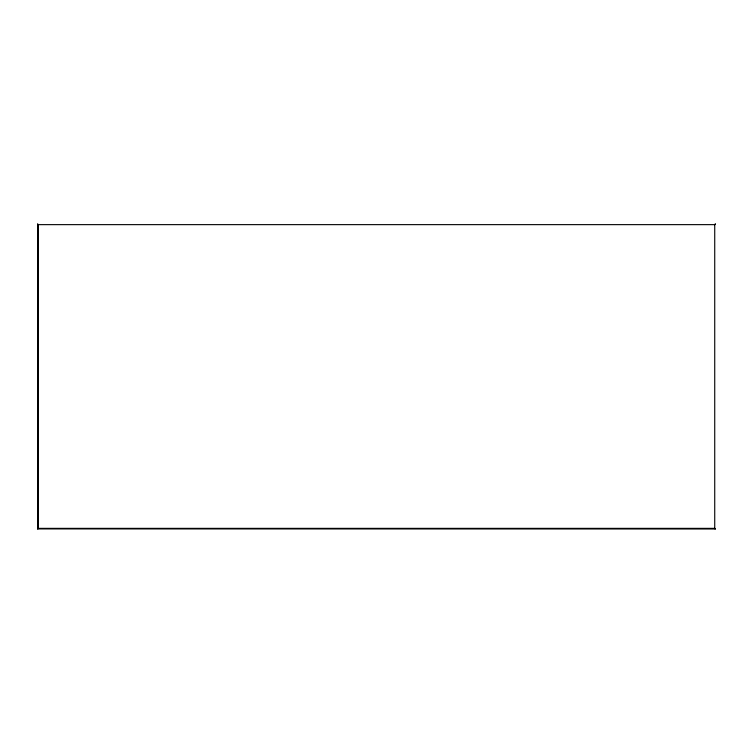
<?xml version="1.0" encoding="UTF-8"?>
<svg xmlns="http://www.w3.org/2000/svg" width="753" height="753" viewBox="0 0 753 753"><rect width="100%" height="100%" fill="white"/><g stroke="black" fill="none" stroke-linecap="round" stroke-linejoin="round"><path stroke-width="1.13" d="M37.65 224.018L38.271 224.639L714.729 224.639L715.35 224.018L714.729 224.639L714.729 528.361L715.35 528.983L37.716 528.917L37.716 224.083M715.35 528.983L714.729 528.361L38.271 528.361L37.754 528.879L38.271 528.361L38.271 224.639"/></g></svg>
